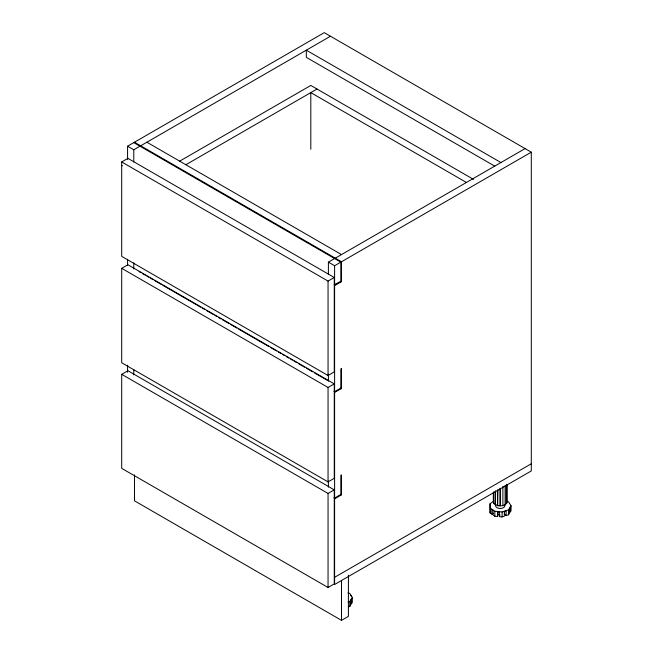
<?xml version="1.0" encoding="UTF-8"?>
<svg xmlns="http://www.w3.org/2000/svg" width="653" height="653" viewBox="0 0 653 653"><rect width="100%" height="100%" fill="white"/><g stroke="black" fill="none" stroke-linecap="round" stroke-linejoin="round"><path stroke-width="0.98" d="M493.513 513.356L491.864 514.156L491.864 509.577L493.056 510.393L493.056 514.964L494.843 516.197L497.578 516.474L498.133 511.895M506.679 501.194L508.516 501.798L511.054 505.814L511.054 510.768L510.107 512.279L510.107 507.708L509.479 508.703L509.479 513.282L508.532 514.784L506.132 515.592L506.132 511.013L504.353 511.609L504.353 516.188L502.133 516.931L499.398 516.654L499.953 514.817L498.133 514.637M505.12 485.473L505.12 504.826L504.736 504.679L506.614 503.536L507.144 502.01L507.144 484.477M348.327 606.923L349.812 606.425L349.812 601.47L352.326 597.454L349.788 593.438L347.951 592.834M349.812 606.425L350.751 604.923L350.751 600.344L351.379 599.348L351.379 603.919L352.326 602.409L352.326 597.454M508.532 514.784L508.532 509.83L511.054 505.814M493.856 491.848L493.856 503.536L495.358 504.826L495.611 490.966M497.594 490.109L497.594 505.691L497.847 489.889M491.864 514.156L490.077 512.923L490.068 503.7L493.227 501.512M127.572 159.438L127.572 146.207L324.255 32.65L531.297 152.182L531.297 470.935L334.605 584.492L334.605 265.738L531.297 152.182M127.572 146.207L133.783 149.79L330.467 36.233M121.703 161.944L127.915 158.361L334.263 277.492L334.263 371.924L328.051 375.508L121.703 256.376L121.703 161.944L328.051 281.076L334.263 277.492M179.64 161.169L310.804 85.445L473.523 179.395M185.852 164.752L317.007 89.028M121.703 268.326L127.915 264.743L334.263 383.874L334.263 478.306L328.051 481.89L121.703 362.758L121.703 268.326L328.051 387.458L334.263 383.874M121.703 374.316L127.915 370.724L334.263 489.856L334.263 583.896L328.051 587.48L121.703 468.348L121.703 374.316L328.051 493.448L334.263 489.856M328.402 274.366L328.402 262.147L525.085 148.598M340.817 281.304L334.263 284.692M334.605 285.655L341.511 281.672L341.511 261.755L134.477 142.223M340.817 388.086L334.605 391.678L333.92 391.278M334.605 392.437L341.511 388.453L341.511 368.537L340.817 368.929L340.817 388.853M340.817 494.476L334.605 498.059L333.92 497.659M334.605 498.827L341.511 494.843L341.511 474.919L340.817 475.319L340.817 495.235M334.605 577.317L531.297 463.761M134.477 474.919L134.477 500.818L341.511 620.35L348.408 616.367L348.416 575.138M500.149 488.199L500.149 505.74L502.883 505.691L505.12 504.826M490.068 503.7L490.077 507.969L494.843 511.234L502.133 511.976L508.532 509.83M347.976 602.082L349.812 601.47M493.782 501.961L493.333 502.01L493.333 492.272M493.856 503.536L494.313 503.487M506.695 502.059L507.144 502.01M497.594 505.691L500.239 505.993L500.239 488.46M495.611 504.606L497.847 505.471M500.924 162.54L306.314 50.183L306.314 57.35L494.762 166.156M466.438 182.473L310.804 92.612L310.804 149.259M146.892 142.223L341.511 254.58M133.783 142.615L340.817 262.147L340.817 282.072M328.402 262.147L334.605 265.738M139.073 271.607L140.836 272.627M142.591 273.64L145.235 275.166M146.998 276.186L148.762 277.207M150.525 278.219L153.169 279.745M154.924 280.766L161.095 284.324M162.858 285.345L200.74 307.212M202.503 308.232L204.267 309.253M206.911 310.771L213.074 314.338M214.837 315.35L216.6 316.37M218.363 317.391L221 318.909M222.763 319.929L228.934 323.488M230.697 324.508L236.859 328.067M238.623 329.088L268.579 346.376M270.342 347.396L276.505 350.955M278.268 351.975L280.912 353.502M282.676 354.522L284.439 355.534M286.202 356.554L288.838 358.081M290.601 359.093L292.364 360.113M294.128 361.133L296.772 362.66M298.535 363.672L304.698 367.231M306.461 368.251L312.632 371.81M314.387 372.83L327.602 380.462M506.132 515.592L504.516 513.984L504.516 511.234M350.743 595.332L351.371 596.328M490.068 508.654L490.068 510.254M490.077 511.323L490.077 512.923M506.614 485.024L506.614 503.536M506.238 485.057L506.238 503.39M502.883 486.338L502.883 505.691M502.133 511.976L502.133 516.931M499.398 516.654L499.398 512.074L497.578 511.895L497.578 516.474M495.358 491.195L495.358 504.826M494.843 511.234L494.843 516.197M341.511 580.509L341.511 620.35M328.402 374.153L328.402 381.287M328.402 481.073L328.402 487.179M328.051 281.076L328.051 375.508M328.051 387.458L328.051 481.89M328.051 493.448L328.051 587.48M133.783 149.79L133.783 162.009M133.783 262.816L133.783 268.922M133.783 369.729L133.783 374.822M127.572 259.233L127.572 265.338M127.572 365.125L127.572 372.251M122.16 165.446L122.16 165.854M504.222 504.491A4.604 2.661 0 0 1 500.835 508.458A4.604 2.661 0 0 1 495.79 505.136"/></g></svg>
